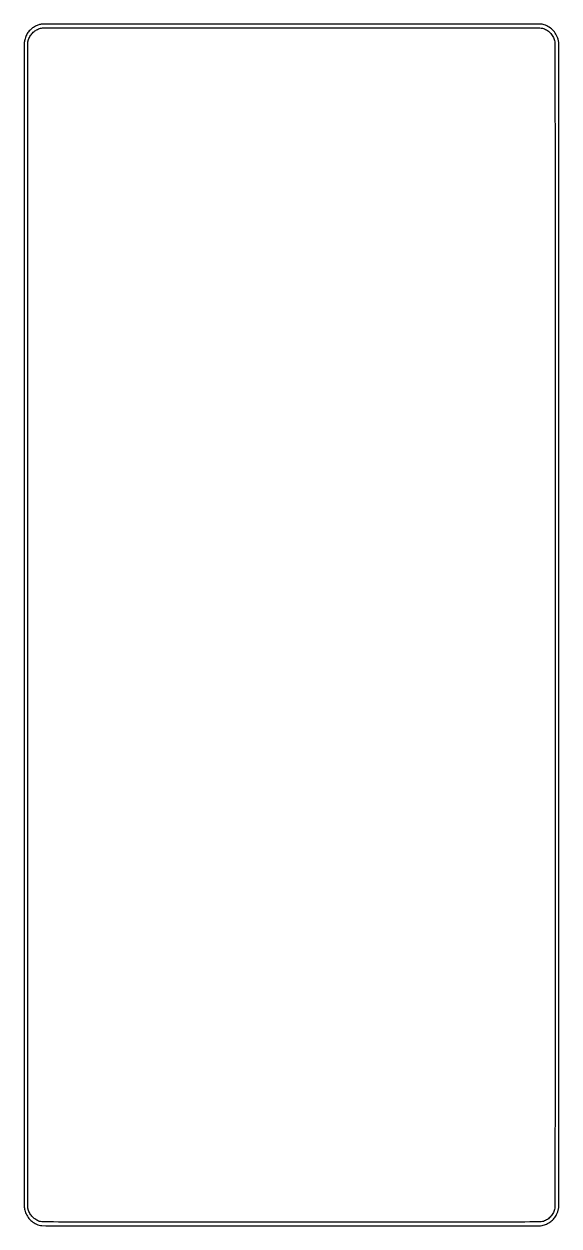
# Model space of a CAD drawing. Extents: x 0 to 4854, y 0 to 3744.
# Drawn here: x 3189 to 4854, y 0 to 3744 of the extents above; entities that cross this region are included whole.
import ezdxf

# ---------------------------------------------------------------- set-up
doc = ezdxf.new("R2010")
doc.units = 0

msp = doc.modelspace()

# ---------------------------------------------------------------- linework, layer by layer
for points in [[(3244.5, 3743.304675, 0.028675), (3239.984116, 3742.436519, 0.017153), (3234.731239, 3740.917126, 0.016765), (3229.382275, 3738.968263, 0.020761), (3224.55228, 3736.78555, 0.052983), (3212.853875, 3729.257135, 0.055395), (3203.192111, 3719.537872, 0.055026), (3195.848558, 3707.871806, 0.051038), (3191.002046, 3694.590037, 0.061691), (3189.5351, 3682.884612, 0.000087), (3189.251366, 3459.832327, 0.000261), (3189.033231, 3081.588699, 0.000014), (3189, 1872, 0.000014), (3189.033231, 662.411301, 0.000261), (3189.251366, 284.167673, 0.000087), (3189.5351, 61.115388, 0.061691), (3191.002046, 49.409963, 0.0624), (3197.144385, 33.692008, 0.066545), (3206.873618, 20.350072, 0.065142), (3219.965671, 9.812036, 0.055997), (3236, 2.346349, 0.08022), (3243.874285, 1.045036, 0.000243), (3346.961749, 0.715511, 0.000554), (3519.517744, 0.438874, 0.000036), (4017.5, 0.228167, 0.000047), (4473.824947, 0.11091, 0.000448), (4668.211342, 0.253212, 0.000172), (4791.103035, 0.495514, 0.04724), (4801.5, 1.504312, 0.059615), (4815.428953, 5.969573, 0.055446), (4828.284471, 13.677138, 0.055864), (4839.044608, 23.955061, 0.062551), (4846.795048, 36, 0.016706), (4848.46922, 39.816233, 0.0113), (4850.131457, 44.267303, 0.011393), (4851.544129, 48.646832, 0.0222), (4852.433888, 52.207842, 0.049907), (4853.482868, 62.586967, 0.000033), (4853.748721, 349.424198, 0.000196), (4853.958441, 796.641564, 0.000019), (4854, 1872, 0.000019), (4853.958441, 2947.358436, 0.000196), (4853.748721, 3394.575802, 0.000033), (4853.482868, 3681.413033, 0.049907), (4852.433888, 3691.792158, 0.067176), (4846.801079, 3707.993333, 0.066655), (4837.064023, 3722.169019, 0.065354), (4823.745175, 3733.508364, 0.060464), (4807.60652, 3741.383769), (4801.5, 3743.497308), (4024.5, 3743.601056, 0.000048), (3726.354101, 3743.61207, 0.00008), (3474.8625, 3743.556791, 0.000002), (3246.972341, 3743.469306, 0.033064)], [(4802.458446, 3730.468808, -0.069036), (4815.24167, 3725.174436, -0.063808), (4826.485127, 3716.485127, -0.063808), (4835.174436, 3705.24167, -0.069036), (4840.468808, 3692.458446, -0.063553), (4841.487464, 3684.535584, -0.000023), (4841.748979, 3390.064613, -0.00019), (4841.957732, 2936.508887, -0.00002), (4842, 1872, -0.00002), (4841.957732, 807.491113, -0.00019), (4841.748979, 353.935387, -0.000023), (4841.487464, 59.464416, -0.063553), (4840.468808, 51.541554, -0.069036), (4835.174436, 38.75833, -0.063808), (4826.485127, 27.514873, -0.063808), (4815.24167, 18.825564, -0.069036), (4802.458446, 13.531192, -0.06317), (4794.705865, 12.528424, -0.000125), (4669.790561, 12.25239, -0.000443), (4474.78153, 12.042803, -0.000047), (4021.5, 12, -0.000049), (3575.068742, 12.043797, -0.000428), (3376.787679, 12.252324, -0.000109), (3248.155777, 12.525571, -0.0632), (3240.703194, 13.48909, -0.060856), (3228.395139, 18.353309, -0.062659), (3217.753141, 26.000358, -0.061763), (3209.214272, 36.154727, -0.056332), (3203.098337, 48.397958), (3200.5, 55.5), (3200.5, 1872), (3200.5, 3688.5), (3203.098337, 3695.602042, -0.056194), (3209.153015, 3707.730998, -0.060645), (3217.628192, 3717.866647, -0.061581), (3228.160916, 3725.549991, -0.061109), (3240.27451, 3730.460957, -0.065315), (3246.925887, 3731.348468, -0.000079), (3383.556197, 3731.627934, -0.000398), (3588.470609, 3731.851661, -0.000053), (4021.039901, 3731.934189, -0.000047), (4474.693168, 3731.929902, -0.000443), (4669.767413, 3731.736872, -0.000125), (4794.704289, 3731.471444, -0.063192)]]:
    msp.add_lwpolyline(points, format="xyb", close=True)

doc.saveas('drawing.dxf')
